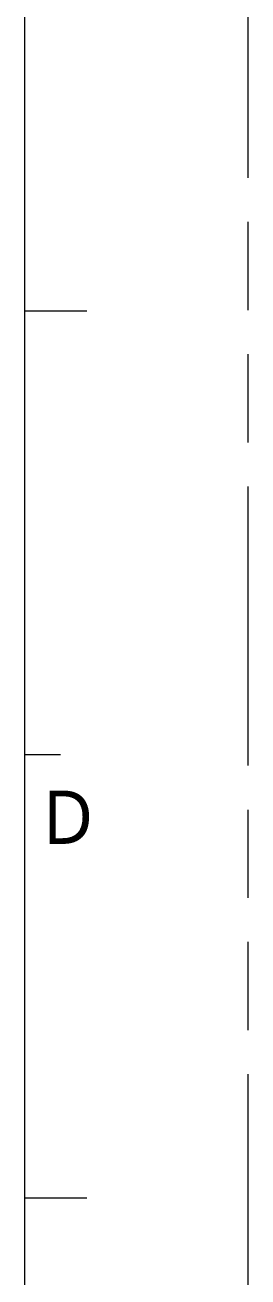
# Model space of a CAD drawing. Extents: x 1596 to 1844, y -134 to 41.
# Drawn here: x 1836.47 to 1844.08, y -91.28 to -48.68 of the extents above; entities that cross this region are included whole.
import ezdxf

# ---------------------------------------------------------------- set-up
doc = ezdxf.new("R2010")
doc.units = 0
doc.linetypes.add('PHANTOM', pattern=[29.5, 9.5, -1.5, 3, -1.5, 3, -1.5, 9.5])
doc.layers.get('0').update_dxf_attribs({"lineweight": 5})
doc.layers.add('0PAPERF', color=2, linetype='PHANTOM', lineweight=5, plot=False)
doc.styles.get("Standard").update_dxf_attribs({"font": 'txt.shx'})

msp = doc.modelspace()

# ---------------------------------------------------------------- linework, layer by layer
for p, q in [((1836.469, -129.047), (1836.469, 32.176)), ((1836.469, -58.399), (1838.582, -58.399)), ((1836.469, -73.495), (1837.677, -73.495)), ((1836.469, -88.591), (1838.582, -88.591))]:
    msp.add_line(p, q)
at = {"layer": '0PAPERF'}
msp.add_line((1844.079, -133.878), (1844.079, 41.237), dxfattribs=at)

# ---------------------------------------------------------------- texts
at = {"insert": (1837.078, -74.731), "char_height": 1.8115, "width": 3.41692, "attachment_point": 1}
msp.add_mtext('{\\fMicrosoft JhengHei|b0|i0|c136|p0;D}', dxfattribs=at)

doc.saveas('drawing.dxf')
